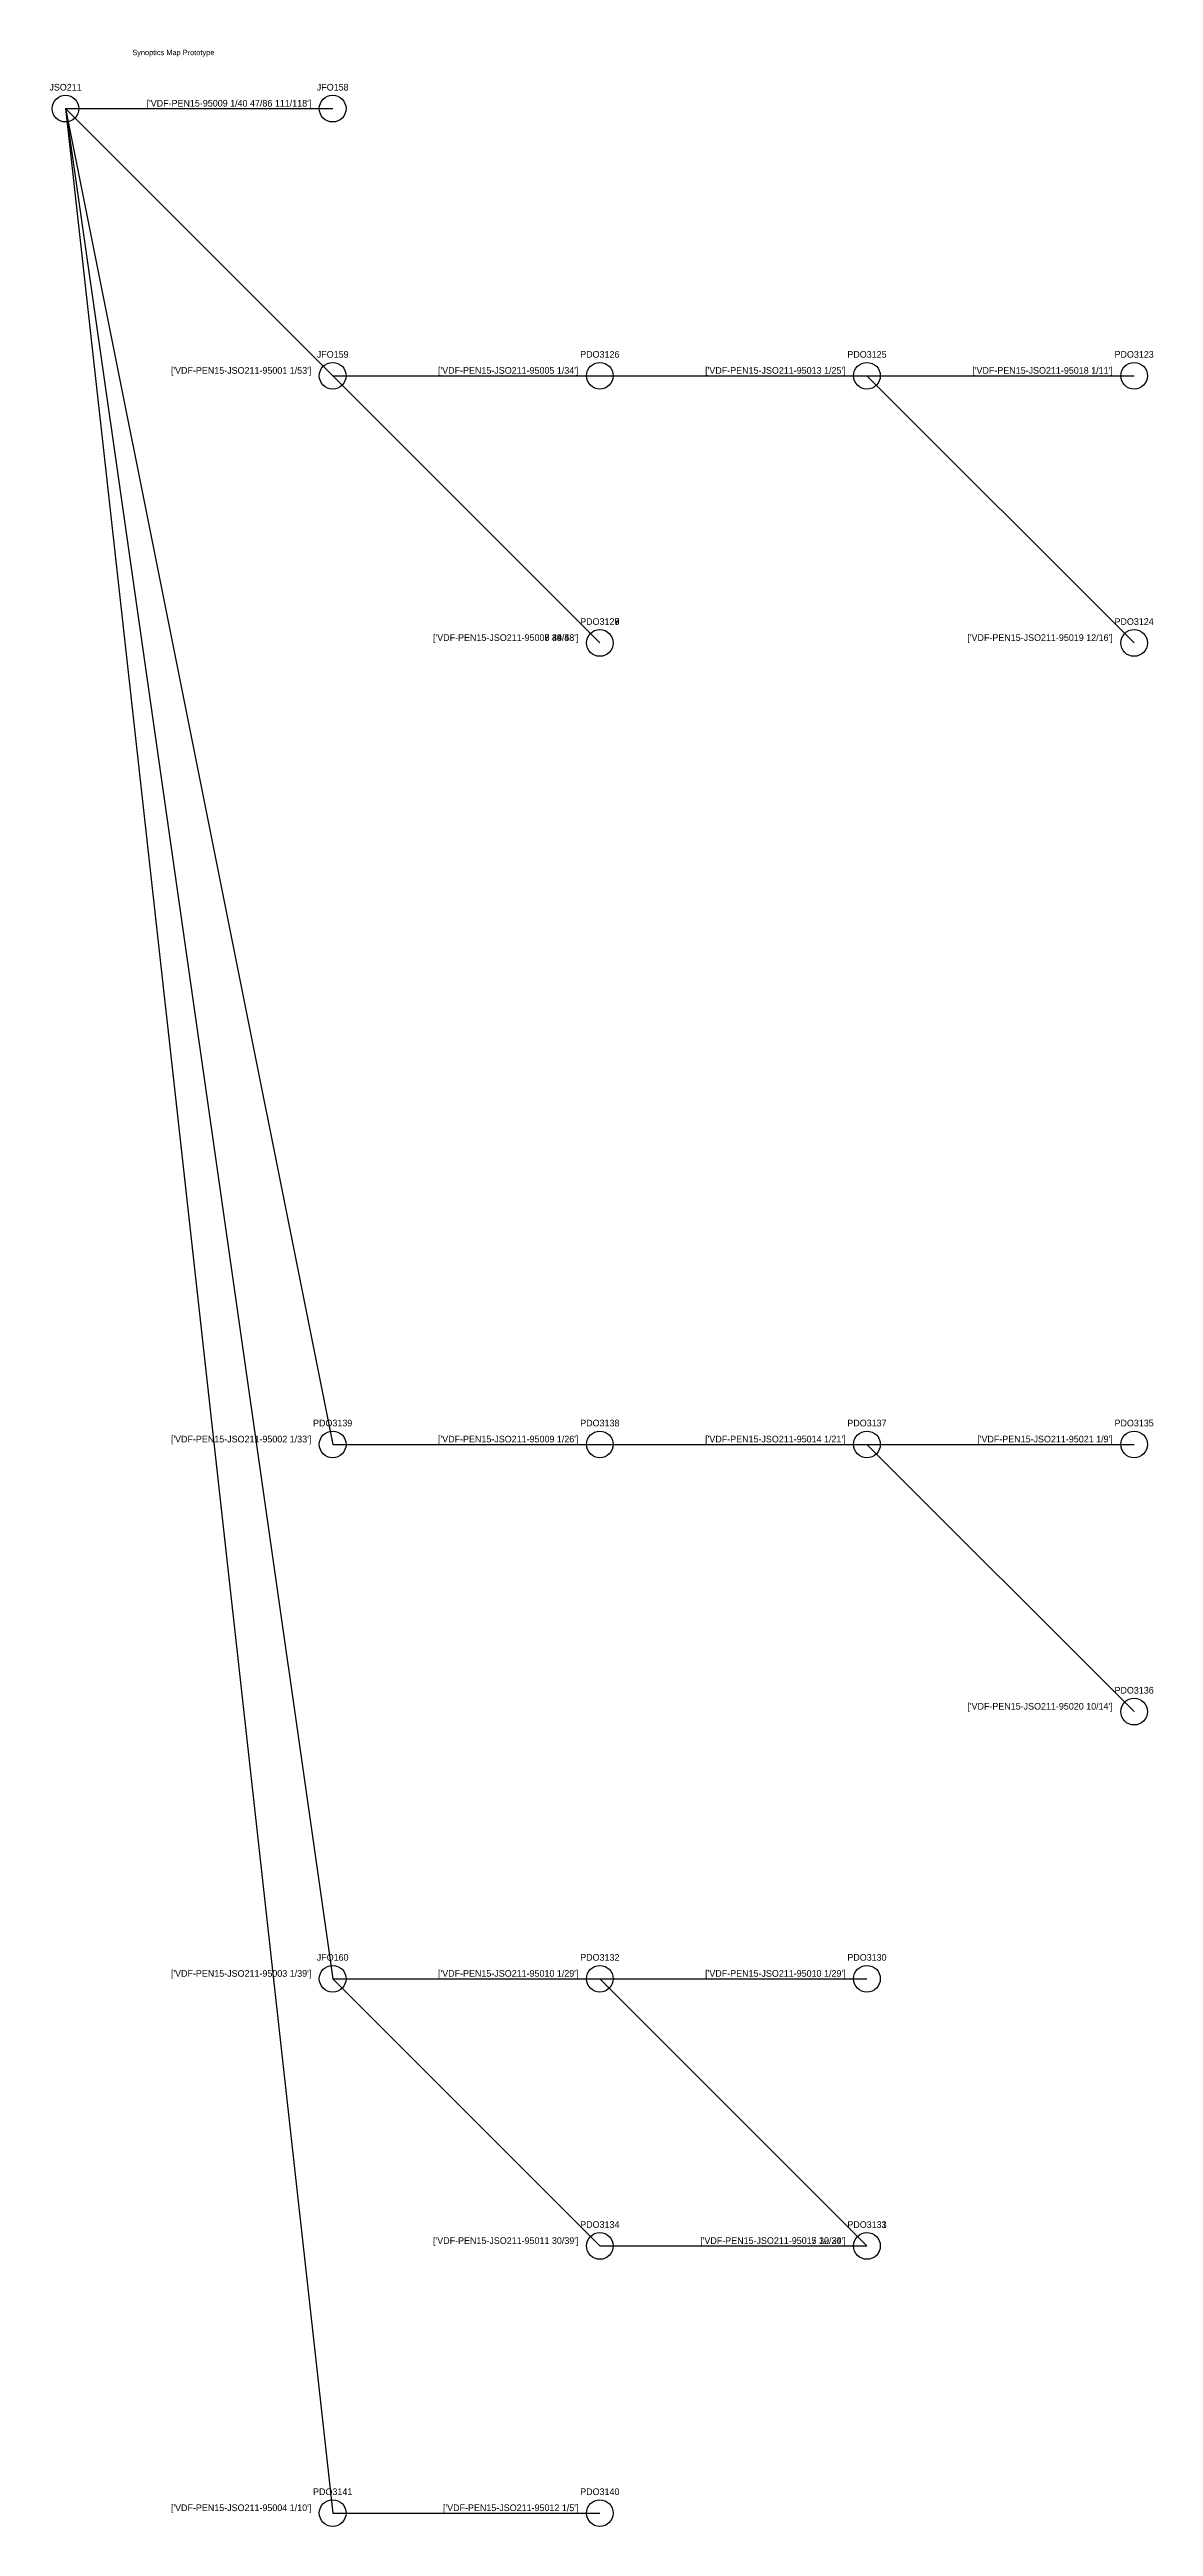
# Model space of a CAD drawing. Header units: metres. Extents: x -6 to 407, y -905 to 22.
import ezdxf
from ezdxf.enums import TextEntityAlignment as Align

# ---------------------------------------------------------------- set-up
doc = ezdxf.new("R2010")
doc.units = ezdxf.units.M
for name, color, linetype in [('SINOP_AEREO', 1, 'Continuous'), ('SINOP_JSFO', 30, 'Continuous'), ('SINOP_PDO', 4, 'Continuous')]:
    doc.layers.add(name, color=color, linetype=linetype)

# ---------------------------------------------------------------- blocks, each defined once
blk = doc.blocks.new('JSO')
at = {"layer": 'SINOP_JSFO'}
blk.add_circle((0, 0), 0.5, dxfattribs=at)
blk = doc.blocks.new('JFO')
at = {"layer": 'SINOP_JSFO'}
blk.add_circle((0, 0), 0.5, dxfattribs=at)
blk = doc.blocks.new('PDO')
at = {"layer": 'SINOP_PDO'}
blk.add_circle((0, 0), 0.5, dxfattribs=at)

msp = doc.modelspace()

# ---------------------------------------------------------------- linework, layer by layer
at = {"layer": 'SINOP_AEREO'}
for p, q in [((0, 0), (100, 0)), ((0, 0), (100, -100)), ((0, 0), (100, -500)), ((0, 0), (100, -700)), ((0, 0), (100, -900)), ((100, 0), (100, 0)), ((100, -100), (200, -100)), ((100, -100), (200, -200)), ((100, -100), (200, -200)), ((100, -100), (200, -200)), ((100, -100), (100, -100)), ((200, -100), (300, -100)), ((200, -100), (200, -100)), ((300, -100), (400, -100)), ((300, -100), (400, -200)), ((300, -100), (300, -100)), ((400, -100), (400, -100)), ((200, -200), (200, -200)), ((200, -200), (200, -200)), ((200, -200), (200, -200)), ((400, -200), (400, -200)), ((100, -500), (200, -500)), ((100, -500), (100, -500)), ((200, -500), (300, -500)), ((200, -500), (200, -500)), ((300, -500), (400, -500)), ((300, -500), (400, -600)), ((300, -500), (300, -500)), ((400, -500), (400, -500)), ((400, -600), (400, -600)), ((100, -700), (200, -700)), ((100, -700), (200, -800)), ((100, -700), (100, -700)), ((200, -700), (300, -700)), ((200, -700), (300, -800)), ((200, -700), (200, -700)), ((300, -700), (300, -700)), ((200, -800), (300, -800)), ((200, -800), (200, -800)), ((300, -800), (300, -800)), ((300, -800), (300, -800)), ((100, -900), (200, -900)), ((100, -900), (100, -900)), ((200, -900), (200, -900))]:
    msp.add_line(p, q, dxfattribs=at)

# ---------------------------------------------------------------- block references
at = {"layer": 'SINOP_JSFO'}
ref = msp.add_blockref('JSO', (0, 0), dxfattribs=dict(at, xscale=10, yscale=10))
ref.add_attrib('TIPO', 'JSO211', dxfattribs={"height": 2.5}).set_placement((0, 8), align=Align.MIDDLE_CENTER)
ref = msp.add_blockref('JFO', (100, 0), dxfattribs=dict(at, xscale=10, yscale=10))
ref.add_attrib('TIPO', 'JFO158', dxfattribs={"height": 2.5}).set_placement((100, 8), align=Align.MIDDLE_CENTER)
ref.add_attrib('CABO', "['VDF-PEN15-95009 1/40 47/86 111/118']", dxfattribs={"height": 2.5}).set_placement((92, 0), align=Align.BOTTOM_RIGHT)
ref = msp.add_blockref('JFO', (100, -100), dxfattribs=dict(at, xscale=10, yscale=10))
ref.add_attrib('TIPO', 'JFO159', dxfattribs={"height": 2.5}).set_placement((100, -92), align=Align.MIDDLE_CENTER)
ref.add_attrib('CABO', "['VDF-PEN15-JSO211-95001 1/53']", dxfattribs={"height": 2.5}).set_placement((92, -100), align=Align.BOTTOM_RIGHT)
ref = msp.add_blockref('JFO', (100, -700), dxfattribs=dict(at, xscale=10, yscale=10))
ref.add_attrib('TIPO', 'JFO160', dxfattribs={"height": 2.5}).set_placement((100, -692), align=Align.MIDDLE_CENTER)
ref.add_attrib('CABO', "['VDF-PEN15-JSO211-95003 1/39']", dxfattribs={"height": 2.5}).set_placement((92, -700), align=Align.BOTTOM_RIGHT)
at = {"layer": 'SINOP_PDO'}
ref = msp.add_blockref('PDO', (200, -100), dxfattribs=dict(at, xscale=10, yscale=10))
ref.add_attrib('TIPO', 'PDO3126', dxfattribs={"height": 2.5}).set_placement((200, -92), align=Align.MIDDLE_CENTER)
ref.add_attrib('CABO', "['VDF-PEN15-JSO211-95005 1/34']", dxfattribs={"height": 2.5}).set_placement((192, -100), align=Align.BOTTOM_RIGHT)
ref = msp.add_blockref('PDO', (300, -100), dxfattribs=dict(at, xscale=10, yscale=10))
ref.add_attrib('TIPO', 'PDO3125', dxfattribs={"height": 2.5}).set_placement((300, -92), align=Align.MIDDLE_CENTER)
ref.add_attrib('CABO', "['VDF-PEN15-JSO211-95013 1/25']", dxfattribs={"height": 2.5}).set_placement((292, -100), align=Align.BOTTOM_RIGHT)
ref = msp.add_blockref('PDO', (400, -100), dxfattribs=dict(at, xscale=10, yscale=10))
ref.add_attrib('TIPO', 'PDO3123', dxfattribs={"height": 2.5}).set_placement((400, -92), align=Align.MIDDLE_CENTER)
ref.add_attrib('CABO', "['VDF-PEN15-JSO211-95018 1/11']", dxfattribs={"height": 2.5}).set_placement((392, -100), align=Align.BOTTOM_RIGHT)
ref = msp.add_blockref('PDO', (200, -200), dxfattribs=dict(at, xscale=10, yscale=10))
ref.add_attrib('TIPO', 'PDO3127', dxfattribs={"height": 2.5}).set_placement((200, -192), align=Align.MIDDLE_CENTER)
ref.add_attrib('CABO', "['VDF-PEN15-JSO211-95006 35/43']", dxfattribs={"height": 2.5}).set_placement((192, -200), align=Align.BOTTOM_RIGHT)
ref = msp.add_blockref('PDO', (200, -200), dxfattribs=dict(at, xscale=10, yscale=10))
ref.add_attrib('TIPO', 'PDO3128', dxfattribs={"height": 2.5}).set_placement((200, -192), align=Align.MIDDLE_CENTER)
ref.add_attrib('CABO', "['VDF-PEN15-JSO211-95008 44/48']", dxfattribs={"height": 2.5}).set_placement((192, -200), align=Align.BOTTOM_RIGHT)
ref = msp.add_blockref('PDO', (200, -200), dxfattribs=dict(at, xscale=10, yscale=10))
ref.add_attrib('TIPO', 'PDO3129', dxfattribs={"height": 2.5}).set_placement((200, -192), align=Align.MIDDLE_CENTER)
ref.add_attrib('CABO', "['VDF-PEN15-JSO211-95007 49/53']", dxfattribs={"height": 2.5}).set_placement((192, -200), align=Align.BOTTOM_RIGHT)
ref = msp.add_blockref('PDO', (400, -200), dxfattribs=dict(at, xscale=10, yscale=10))
ref.add_attrib('TIPO', 'PDO3124', dxfattribs={"height": 2.5}).set_placement((400, -192), align=Align.MIDDLE_CENTER)
ref.add_attrib('CABO', "['VDF-PEN15-JSO211-95019 12/16']", dxfattribs={"height": 2.5}).set_placement((392, -200), align=Align.BOTTOM_RIGHT)
ref = msp.add_blockref('PDO', (100, -500), dxfattribs=dict(at, xscale=10, yscale=10))
ref.add_attrib('TIPO', 'PDO3139', dxfattribs={"height": 2.5}).set_placement((100, -492), align=Align.MIDDLE_CENTER)
ref.add_attrib('CABO', "['VDF-PEN15-JSO211-95002 1/33']", dxfattribs={"height": 2.5}).set_placement((92, -500), align=Align.BOTTOM_RIGHT)
ref = msp.add_blockref('PDO', (200, -500), dxfattribs=dict(at, xscale=10, yscale=10))
ref.add_attrib('TIPO', 'PDO3138', dxfattribs={"height": 2.5}).set_placement((200, -492), align=Align.MIDDLE_CENTER)
ref.add_attrib('CABO', "['VDF-PEN15-JSO211-95009 1/26']", dxfattribs={"height": 2.5}).set_placement((192, -500), align=Align.BOTTOM_RIGHT)
ref = msp.add_blockref('PDO', (300, -500), dxfattribs=dict(at, xscale=10, yscale=10))
ref.add_attrib('TIPO', 'PDO3137', dxfattribs={"height": 2.5}).set_placement((300, -492), align=Align.MIDDLE_CENTER)
ref.add_attrib('CABO', "['VDF-PEN15-JSO211-95014 1/21']", dxfattribs={"height": 2.5}).set_placement((292, -500), align=Align.BOTTOM_RIGHT)
ref = msp.add_blockref('PDO', (400, -500), dxfattribs=dict(at, xscale=10, yscale=10))
ref.add_attrib('TIPO', 'PDO3135', dxfattribs={"height": 2.5}).set_placement((400, -492), align=Align.MIDDLE_CENTER)
ref.add_attrib('CABO', "['VDF-PEN15-JSO211-95021 1/9']", dxfattribs={"height": 2.5}).set_placement((392, -500), align=Align.BOTTOM_RIGHT)
ref = msp.add_blockref('PDO', (400, -600), dxfattribs=dict(at, xscale=10, yscale=10))
ref.add_attrib('TIPO', 'PDO3136', dxfattribs={"height": 2.5}).set_placement((400, -592), align=Align.MIDDLE_CENTER)
ref.add_attrib('CABO', "['VDF-PEN15-JSO211-95020 10/14']", dxfattribs={"height": 2.5}).set_placement((392, -600), align=Align.BOTTOM_RIGHT)
ref = msp.add_blockref('PDO', (200, -700), dxfattribs=dict(at, xscale=10, yscale=10))
ref.add_attrib('TIPO', 'PDO3132', dxfattribs={"height": 2.5}).set_placement((200, -692), align=Align.MIDDLE_CENTER)
ref.add_attrib('CABO', "['VDF-PEN15-JSO211-95010 1/29']", dxfattribs={"height": 2.5}).set_placement((192, -700), align=Align.BOTTOM_RIGHT)
ref = msp.add_blockref('PDO', (300, -700), dxfattribs=dict(at, xscale=10, yscale=10))
ref.add_attrib('TIPO', 'PDO3130', dxfattribs={"height": 2.5}).set_placement((300, -692), align=Align.MIDDLE_CENTER)
ref.add_attrib('CABO', "['VDF-PEN15-JSO211-95010 1/29']", dxfattribs={"height": 2.5}).set_placement((292, -700), align=Align.BOTTOM_RIGHT)
ref = msp.add_blockref('PDO', (200, -800), dxfattribs=dict(at, xscale=10, yscale=10))
ref.add_attrib('TIPO', 'PDO3134', dxfattribs={"height": 2.5}).set_placement((200, -792), align=Align.MIDDLE_CENTER)
ref.add_attrib('CABO', "['VDF-PEN15-JSO211-95011 30/39']", dxfattribs={"height": 2.5}).set_placement((192, -800), align=Align.BOTTOM_RIGHT)
ref = msp.add_blockref('PDO', (300, -800), dxfattribs=dict(at, xscale=10, yscale=10))
ref.add_attrib('TIPO', 'PDO3131', dxfattribs={"height": 2.5}).set_placement((300, -792), align=Align.MIDDLE_CENTER)
ref.add_attrib('CABO', "['VDF-PEN15-JSO211-95015 12/20']", dxfattribs={"height": 2.5}).set_placement((292, -800), align=Align.BOTTOM_RIGHT)
ref = msp.add_blockref('PDO', (300, -800), dxfattribs=dict(at, xscale=10, yscale=10))
ref.add_attrib('TIPO', 'PDO3133', dxfattribs={"height": 2.5}).set_placement((300, -792), align=Align.MIDDLE_CENTER)
ref.add_attrib('CABO', "['VDF-PEN15-JSO211-95017 30/34']", dxfattribs={"height": 2.5}).set_placement((292, -800), align=Align.BOTTOM_RIGHT)
ref = msp.add_blockref('PDO', (100, -900), dxfattribs=dict(at, xscale=10, yscale=10))
ref.add_attrib('TIPO', 'PDO3141', dxfattribs={"height": 2.5}).set_placement((100, -892), align=Align.MIDDLE_CENTER)
ref.add_attrib('CABO', "['VDF-PEN15-JSO211-95004 1/10']", dxfattribs={"height": 2.5}).set_placement((92, -900), align=Align.BOTTOM_RIGHT)
ref = msp.add_blockref('PDO', (200, -900), dxfattribs=dict(at, xscale=10, yscale=10))
ref.add_attrib('TIPO', 'PDO3140', dxfattribs={"height": 2.5}).set_placement((200, -892), align=Align.MIDDLE_CENTER)
ref.add_attrib('CABO', "['VDF-PEN15-JSO211-95012 1/5']", dxfattribs={"height": 2.5}).set_placement((192, -900), align=Align.BOTTOM_RIGHT)

# ---------------------------------------------------------------- texts
msp.add_text('Synoptics Map Prototype', height=2).set_placement((25, 20))

doc.saveas('drawing.dxf')
